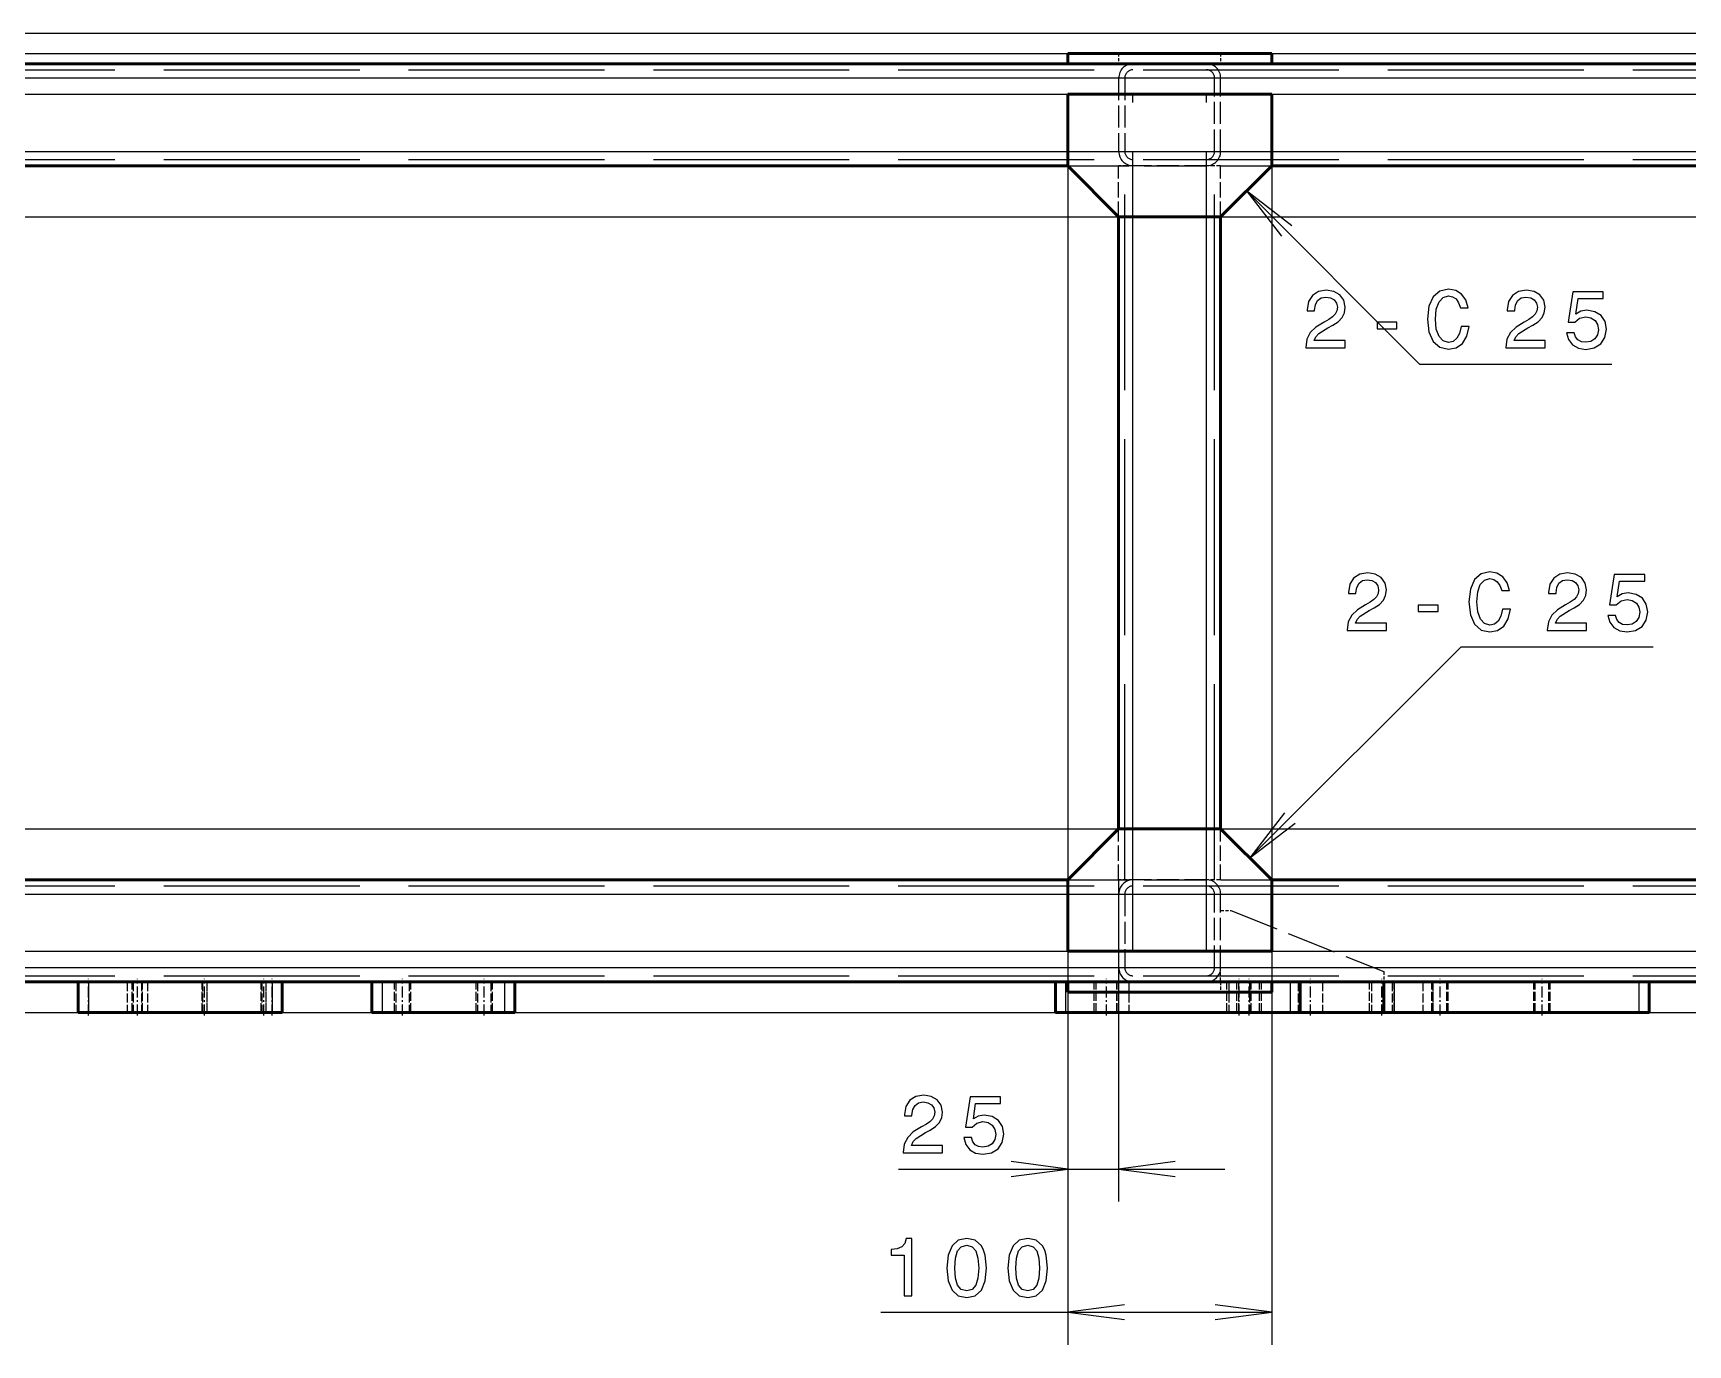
# Model space of a CAD drawing. Extents: x 0 to 1189, y 0 to 841.
# Drawn here: x 587.3 to 688.7, y 196.5 to 276.8 of the extents above; entities that cross this region are included whole.
import ezdxf

# ---------------------------------------------------------------- set-up
doc = ezdxf.new("R2010")
doc.units = 0
doc.linetypes.add('DASHDOT', pattern=[18.5, 12, -3, 0.5, -3])
doc.linetypes.add('DASHED', pattern=[15, 12, -3])

msp = doc.modelspace()

# ---------------------------------------------------------------- linework, layer by layer
at = {"color": 7, "lineweight": 25}
for p, q in [((206.92, 276.82), (779.74, 276.82)), ((198.79, 275.57), (770.06, 275.57)), ((206.92, 274.94), (762.58, 274.94)), ((189.42, 274.07), (754.42, 274.07)), ((198.79, 273.07), (762.58, 273.07)), ((198.79, 273.07), (788.86, 273.07)), ((563.79, 269.57), (650.67, 269.57)), ((650.67, 268.69), (650.67, 205.23)), ((650.67, 268.69), (650.67, 196.45)), ((663.17, 269.57), (745.04, 269.57)), ((663.17, 268.69), (663.17, 196.45)), ((661.63, 267.15), (672.23, 256.54)), ((195.67, 265.57), (788.86, 265.57)), ((654.67, 228.07), (654.67, 265.57)), ((659.17, 228.07), (659.17, 265.57)), ((672.23, 256.54), (684, 256.54)), ((661.83, 226.29), (674.77, 239.23)), ((674.77, 239.23), (686.54, 239.23)), ((195.67, 228.07), (798.81, 228.07)), ((563.71, 224.07), (650.67, 224.07)), ((653.79, 224.94), (653.79, 205.23)), ((663.17, 224.07), (745.04, 224.07)), ((198.79, 220.57), (778.04, 220.57)), ((198.79, 220.57), (798.81, 220.57)), ((189.42, 219.57), (754.42, 219.57)), ((189.42, 218.69), (788.4, 218.69)), ((590.67, 218.69), (590.67, 216.82)), ((601.92, 218.69), (601.92, 216.82)), ((608.67, 218.69), (608.67, 216.82)), ((616.17, 218.69), (616.17, 216.82)), ((650.54, 218.69), (650.54, 216.82)), ((664.29, 218.69), (664.29, 216.82)), ((670.67, 218.69), (670.67, 216.82)), ((685.67, 218.69), (685.67, 216.82)), ((226.54, 216.82), (788.4, 216.82)), ((640.31, 207.23), (660.29, 207.23)), ((639.23, 198.45), (663.17, 198.45))]:
    msp.add_line(p, q, dxfattribs=at)
at = {"color": 7, "lineweight": 50}
for p, q in [((207.54, 274.94), (740.04, 274.94)), ((650.67, 275.57), (650.67, 274.94)), ((663.17, 275.57), (650.67, 275.57)), ((663.17, 274.94), (650.67, 274.94)), ((663.17, 275.57), (663.17, 274.94)), ((650.67, 273.07), (663.17, 273.07)), ((650.67, 268.69), (650.67, 273.07)), ((663.17, 273.07), (663.17, 268.69)), ((563.79, 268.69), (650.67, 268.69)), ((653.79, 265.57), (650.67, 268.69)), ((663.17, 268.69), (660.04, 265.57)), ((663.17, 268.69), (745.04, 268.69)), ((653.79, 228.07), (653.79, 265.57)), ((660.04, 265.57), (653.79, 265.57)), ((660.04, 228.07), (660.04, 265.57)), ((650.67, 224.94), (653.79, 228.07)), ((653.79, 228.07), (660.04, 228.07)), ((660.04, 228.07), (663.17, 224.94)), ((563.71, 224.94), (650.67, 224.94)), ((650.67, 220.57), (650.67, 224.94)), ((663.17, 224.94), (745.04, 224.94)), ((663.17, 224.94), (663.17, 220.57)), ((663.17, 220.57), (650.67, 220.57)), ((457.54, 218.69), (753.54, 218.69)), ((590.67, 218.69), (590.04, 218.69)), ((590.04, 218.69), (590.04, 216.82)), ((601.92, 218.69), (590.67, 218.69)), ((602.54, 218.69), (601.92, 218.69)), ((602.54, 218.69), (602.54, 216.82)), ((608.04, 218.69), (608.04, 216.82)), ((616.79, 218.69), (616.79, 216.82)), ((649.92, 218.69), (649.92, 216.82)), ((650.67, 218.69), (650.67, 218.07)), ((663.17, 218.69), (650.67, 218.69)), ((663.17, 218.07), (650.67, 218.07)), ((663.17, 218.69), (663.17, 218.07)), ((664.92, 218.69), (664.92, 216.82)), ((670.04, 218.69), (670.04, 216.82)), ((686.29, 218.69), (686.29, 216.82)), ((590.67, 216.82), (590.04, 216.82)), ((601.92, 216.82), (590.67, 216.82)), ((602.54, 216.82), (601.92, 216.82)), ((608.67, 216.82), (608.04, 216.82)), ((616.17, 216.82), (608.67, 216.82)), ((616.79, 216.82), (616.17, 216.82)), ((650.54, 216.82), (649.92, 216.82)), ((664.29, 216.82), (650.54, 216.82)), ((664.92, 216.82), (664.29, 216.82)), ((670.04, 216.82), (664.92, 216.82)), ((670.67, 216.82), (670.04, 216.82)), ((685.67, 216.82), (670.67, 216.82)), ((686.29, 216.82), (685.67, 216.82))]:
    msp.add_line(p, q, dxfattribs=at)
at = {"color": 7, "linetype": 'DASHED', "lineweight": 25, "ltscale": 0.015625}
for p, q in [((653.79, 275.57), (653.79, 274.94)), ((653.79, 275.57), (653.79, 274.94)), ((653.79, 275.57), (653.79, 274.94)), ((653.79, 275.57), (653.79, 274.94)), ((660.04, 275.57), (660.04, 274.94)), ((660.04, 275.57), (660.04, 274.94)), ((660.04, 275.57), (660.04, 274.94)), ((660.04, 275.57), (660.04, 274.94)), ((660.04, 223.07), (660.67, 223.07)), ((670.04, 219.32), (670.04, 218.69)), ((653.79, 218.69), (653.79, 218.07)), ((653.79, 218.69), (653.79, 218.07)), ((653.79, 218.69), (653.79, 218.07)), ((653.79, 218.69), (653.79, 218.07)), ((660.04, 218.69), (660.04, 218.07)), ((660.04, 218.69), (660.04, 218.07)), ((660.04, 218.69), (660.04, 218.07)), ((660.04, 218.69), (660.04, 218.07))]:
    msp.add_line(p, q, dxfattribs=at)
at = {"color": 7, "linetype": 'DASHDOT', "lineweight": 25}
for p, q in [((132.92, 274.07), (810.92, 274.07)), ((654.67, 220.57), (654.67, 273.07)), ((659.17, 220.57), (659.17, 273.07)), ((132.92, 269.57), (810.92, 269.57)), ((132.92, 224.07), (810.92, 224.07)), ((132.92, 219.57), (810.92, 219.57))]:
    msp.add_line(p, q, dxfattribs=at)
at = {"color": 7, "linetype": 'DASHED', "lineweight": 25}
for p, q in [((189.42, 274.07), (754.42, 274.07)), ((189.79, 274.07), (754.04, 274.07)), ((189.79, 274.07), (754.04, 274.07)), ((190.29, 274.57), (753.54, 274.57)), ((195.29, 274.07), (748.54, 274.07)), ((195.29, 274.07), (748.54, 274.07)), ((195.67, 274.07), (748.17, 274.07)), ((195.67, 274.07), (748.17, 274.07)), ((195.67, 274.07), (748.17, 274.07)), ((195.67, 274.07), (748.17, 274.07)), ((195.67, 274.07), (748.17, 274.07)), ((195.67, 274.07), (748.17, 274.07)), ((189.42, 269.57), (754.42, 269.57)), ((189.79, 269.57), (754.04, 269.57)), ((189.79, 269.57), (754.04, 269.57)), ((190.29, 269.07), (753.54, 269.07)), ((195.29, 269.57), (748.54, 269.57)), ((195.29, 269.57), (748.54, 269.57)), ((195.67, 269.57), (748.17, 269.57)), ((195.67, 269.57), (748.17, 269.57)), ((195.67, 269.57), (748.17, 269.57)), ((195.67, 269.57), (748.17, 269.57)), ((195.67, 269.57), (748.17, 269.57)), ((195.67, 269.57), (748.17, 269.57)), ((654.17, 224.94), (654.17, 268.69)), ((654.67, 224.94), (654.67, 268.69)), ((654.67, 224.94), (654.67, 268.69)), ((654.67, 224.94), (654.67, 268.69)), ((659.17, 224.94), (659.17, 268.69)), ((659.17, 224.94), (659.17, 268.69)), ((659.17, 224.94), (659.17, 268.69)), ((659.67, 224.94), (659.67, 268.69)), ((189.42, 224.07), (754.42, 224.07)), ((189.79, 224.07), (754.04, 224.07)), ((189.79, 224.07), (754.04, 224.07)), ((190.29, 224.57), (753.54, 224.57)), ((195.29, 224.07), (748.54, 224.07)), ((195.29, 224.07), (748.54, 224.07)), ((195.67, 224.07), (748.17, 224.07)), ((195.67, 224.07), (748.17, 224.07)), ((195.67, 224.07), (748.17, 224.07)), ((195.67, 224.07), (748.17, 224.07)), ((195.67, 224.07), (748.17, 224.07)), ((195.67, 224.07), (748.17, 224.07)), ((189.42, 219.57), (754.42, 219.57)), ((189.79, 219.57), (754.04, 219.57)), ((189.79, 219.57), (754.04, 219.57)), ((190.29, 219.07), (753.54, 219.07)), ((195.29, 219.57), (748.54, 219.57)), ((195.29, 219.57), (748.54, 219.57)), ((195.67, 219.57), (748.17, 219.57)), ((195.67, 219.57), (748.17, 219.57)), ((195.67, 219.57), (748.17, 219.57)), ((195.67, 219.57), (748.17, 219.57)), ((195.67, 219.57), (748.17, 219.57)), ((195.67, 219.57), (748.17, 219.57))]:
    msp.add_line(p, q, dxfattribs=at)
at = {"color": 7, "linetype": 'DASHED', "lineweight": 25, "ltscale": 0.1125}
for p, q in [((653.79, 274.07), (653.79, 269.57)), ((654.17, 274.07), (654.17, 269.57)), ((659.67, 269.57), (659.67, 274.07)), ((660.04, 269.57), (660.04, 274.07)), ((659.17, 268.69), (654.67, 268.69)), ((653.79, 224.07), (653.79, 219.57)), ((654.17, 224.07), (654.17, 219.57)), ((659.17, 224.94), (654.67, 224.94)), ((659.67, 219.57), (659.67, 224.07)), ((660.04, 219.57), (660.04, 224.07))]:
    msp.add_line(p, q, dxfattribs=at)
at = {"color": 7, "linetype": 'DASHED', "lineweight": 25, "ltscale": 0.3125}
for p, q in [((650.67, 269.57), (663.17, 269.57)), ((650.67, 268.69), (663.17, 268.69)), ((650.67, 224.94), (663.17, 224.94)), ((650.67, 224.07), (663.17, 224.07))]:
    msp.add_line(p, q, dxfattribs=at)
at = {"color": 7, "linetype": 'DASHED', "lineweight": 25, "ltscale": 0.078125}
for p, q in [((653.79, 265.57), (653.79, 268.69)), ((654.67, 265.57), (654.67, 268.69)), ((659.17, 265.57), (659.17, 268.69)), ((660.04, 265.57), (660.04, 268.69)), ((653.79, 224.94), (653.79, 228.07)), ((654.67, 224.94), (654.67, 228.07)), ((659.17, 224.94), (659.17, 228.07)), ((660.04, 224.94), (660.04, 228.07))]:
    msp.add_line(p, q, dxfattribs=at)
at = {"color": 7, "linetype": 'DASHED', "lineweight": 25, "ltscale": 0.021875}
for p, q in [((654.67, 268.69), (653.79, 268.69)), ((660.04, 268.69), (659.17, 268.69)), ((654.67, 224.94), (653.79, 224.94)), ((660.04, 224.94), (659.17, 224.94))]:
    msp.add_line(p, q, dxfattribs=at)
at = {"color": 7, "linetype": 'DASHED', "lineweight": 25, "ltscale": 0.25243}
msp.add_line((660.67, 223.07), (670.04, 219.32), dxfattribs=at)
at = {"color": 7, "linetype": 'DASHED', "lineweight": 25, "ltscale": 0.021871}
msp.add_line((660.04, 218.69), (660.04, 219.57), dxfattribs=at)
at = {"color": 7, "linetype": 'DASHDOT', "lineweight": 25, "ltscale": 0.05625}
for p, q in [((590.67, 216.63), (590.67, 218.88)), ((593.67, 216.63), (593.67, 218.88)), ((597.79, 216.63), (597.79, 218.88)), ((601.42, 216.63), (601.42, 218.88)), ((601.92, 216.63), (601.92, 218.88)), ((609.92, 216.63), (609.92, 218.88)), ((614.92, 216.63), (614.92, 218.88)), ((653.04, 216.63), (653.04, 218.88)), ((661.17, 216.63), (661.17, 218.88)), ((661.79, 216.63), (661.79, 218.88)), ((665.54, 216.63), (665.54, 218.88)), ((669.92, 216.63), (669.92, 218.88)), ((673.48, 216.63), (673.48, 218.88)), ((679.73, 216.63), (679.73, 218.88))]:
    msp.add_line(p, q, dxfattribs=at)
at = {"color": 7, "linetype": 'DASHED', "lineweight": 25, "ltscale": 0.046875}
for p, q in [((590.67, 218.69), (590.67, 216.82)), ((593.04, 218.69), (593.04, 216.82)), ((593.36, 216.82), (593.36, 218.69)), ((593.36, 216.82), (593.36, 218.69)), ((593.36, 216.82), (593.36, 218.69)), ((593.36, 216.82), (593.36, 218.69)), ((593.41, 218.69), (593.41, 216.82)), ((593.41, 218.69), (593.41, 216.82)), ((593.93, 218.69), (593.93, 216.82)), ((593.93, 218.69), (593.93, 216.82)), ((593.98, 216.82), (593.98, 218.69)), ((593.98, 216.82), (593.98, 218.69)), ((593.98, 216.82), (593.98, 218.69)), ((593.98, 216.82), (593.98, 218.69)), ((594.29, 218.69), (594.29, 216.82)), ((597.64, 216.82), (597.64, 218.69)), ((597.64, 216.82), (597.64, 218.69)), ((597.64, 216.82), (597.64, 218.69)), ((597.64, 216.82), (597.64, 218.69)), ((597.67, 218.69), (597.67, 216.82)), ((597.67, 218.69), (597.67, 216.82)), ((597.92, 218.69), (597.92, 216.82)), ((597.92, 218.69), (597.92, 216.82)), ((597.95, 216.82), (597.95, 218.69)), ((597.95, 216.82), (597.95, 218.69)), ((597.95, 216.82), (597.95, 218.69)), ((597.95, 216.82), (597.95, 218.69)), ((601.26, 216.82), (601.26, 218.69)), ((601.26, 216.82), (601.26, 218.69)), ((601.26, 216.82), (601.26, 218.69)), ((601.26, 216.82), (601.26, 218.69)), ((601.29, 218.69), (601.29, 216.82)), ((601.29, 218.69), (601.29, 216.82)), ((601.54, 218.69), (601.54, 216.82)), ((601.54, 218.69), (601.54, 216.82)), ((601.57, 216.82), (601.57, 218.69)), ((601.57, 216.82), (601.57, 218.69)), ((601.57, 216.82), (601.57, 218.69)), ((601.57, 216.82), (601.57, 218.69)), ((601.92, 218.69), (601.92, 216.82)), ((608.67, 218.69), (608.67, 216.82)), ((609.42, 216.82), (609.42, 218.69)), ((609.42, 216.82), (609.42, 218.69)), ((609.5, 218.69), (609.5, 216.82)), ((609.5, 218.69), (609.5, 216.82)), ((610.33, 218.69), (610.33, 216.82)), ((610.33, 218.69), (610.33, 216.82)), ((610.42, 216.82), (610.42, 218.69)), ((610.42, 216.82), (610.42, 218.69)), ((614.42, 216.82), (614.42, 218.69)), ((614.42, 216.82), (614.42, 218.69)), ((614.5, 218.69), (614.5, 216.82)), ((614.5, 218.69), (614.5, 216.82)), ((615.33, 218.69), (615.33, 216.82)), ((615.33, 218.69), (615.33, 216.82)), ((615.42, 216.82), (615.42, 218.69)), ((615.42, 216.82), (615.42, 218.69)), ((616.17, 218.69), (616.17, 216.82)), ((650.54, 218.69), (650.54, 216.82)), ((652.29, 216.82), (652.29, 218.69)), ((652.29, 216.82), (652.29, 218.69)), ((652.29, 216.82), (652.29, 218.69)), ((652.41, 216.82), (652.41, 218.69)), ((652.41, 216.82), (652.41, 218.69)), ((653.68, 216.82), (653.68, 218.69)), ((653.68, 216.82), (653.68, 218.69)), ((653.79, 216.82), (653.79, 218.69)), ((653.79, 216.82), (653.79, 218.69)), ((653.79, 216.82), (653.79, 218.69)), ((653.79, 218.69), (653.79, 216.82)), ((654.42, 218.69), (654.42, 216.82)), ((654.42, 218.69), (654.42, 216.82)), ((660.42, 216.82), (660.42, 218.69)), ((660.42, 216.82), (660.42, 218.69)), ((660.54, 218.69), (660.54, 216.82)), ((660.54, 218.69), (660.54, 216.82)), ((661.04, 216.82), (661.04, 218.69)), ((661.04, 216.82), (661.04, 218.69)), ((661.04, 216.82), (661.04, 218.69)), ((661.16, 216.82), (661.16, 218.69)), ((661.16, 216.82), (661.16, 218.69)), ((661.8, 218.69), (661.8, 216.82)), ((661.8, 218.69), (661.8, 216.82)), ((661.92, 216.82), (661.92, 218.69)), ((661.92, 216.82), (661.92, 218.69)), ((662.43, 216.82), (662.43, 218.69)), ((662.43, 216.82), (662.43, 218.69)), ((662.54, 216.82), (662.54, 218.69)), ((662.54, 216.82), (662.54, 218.69)), ((662.54, 216.82), (662.54, 218.69)), ((664.29, 218.69), (664.29, 216.82)), ((664.79, 218.69), (664.79, 216.82)), ((664.79, 218.69), (664.79, 216.82)), ((666.29, 218.69), (666.29, 216.82)), ((666.29, 218.69), (666.29, 216.82)), ((669.17, 216.82), (669.17, 218.69)), ((669.17, 216.82), (669.17, 218.69)), ((669.29, 218.69), (669.29, 216.82)), ((669.29, 218.69), (669.29, 216.82)), ((670.55, 218.69), (670.55, 216.82)), ((670.55, 218.69), (670.55, 216.82)), ((670.67, 216.82), (670.67, 218.69)), ((670.67, 216.82), (670.67, 218.69)), ((670.67, 218.69), (670.67, 216.82)), ((672.42, 218.69), (672.42, 216.82)), ((672.42, 218.69), (672.42, 216.82)), ((672.98, 216.82), (672.98, 218.69)), ((672.98, 216.82), (672.98, 218.69)), ((673.04, 218.69), (673.04, 216.82)), ((673.07, 216.82), (673.07, 218.69)), ((673.07, 216.82), (673.07, 218.69)), ((673.9, 216.82), (673.9, 218.69)), ((673.9, 216.82), (673.9, 218.69)), ((673.98, 216.82), (673.98, 218.69)), ((673.98, 216.82), (673.98, 218.69)), ((679.23, 216.82), (679.23, 218.69)), ((679.23, 216.82), (679.23, 218.69)), ((679.32, 216.82), (679.32, 218.69)), ((679.32, 216.82), (679.32, 218.69)), ((680.15, 216.82), (680.15, 218.69)), ((680.15, 216.82), (680.15, 218.69)), ((680.23, 216.82), (680.23, 218.69)), ((680.23, 216.82), (680.23, 218.69)), ((685.67, 218.69), (685.67, 216.82))]:
    msp.add_line(p, q, dxfattribs=at)
at = {"color": 7, "lineweight": 25}
for points in [[(664.4, 265.02), (661.63, 267.15), (663.76, 264.37)], [(663.96, 229.06), (661.83, 226.29), (664.6, 228.42)], [(647.2, 206.78), (650.67, 207.23), (647.2, 207.69)], [(657.26, 207.69), (653.79, 207.23), (657.26, 206.78)], [(654.14, 198.91), (650.67, 198.45), (654.14, 198)], [(659.7, 198), (663.17, 198.45), (659.7, 198.91)]]:
    msp.add_lwpolyline(points, dxfattribs=at)
for points in [[(665.26, 257.54), (667.67, 257.54), (667.67, 257.98), (665.77, 257.98), (665.87, 258.22), (666.05, 258.41), (666.61, 258.77), (666.91, 258.92), (667.24, 259.14), (667.48, 259.39), (667.62, 259.69), (667.67, 260.03), (667.58, 260.45), (667.34, 260.78), (666.98, 260.99), (666.51, 261.07), (666.03, 260.98), (665.66, 260.75), (665.42, 260.37), (665.34, 259.87), (665.34, 259.8), (665.8, 259.8), (665.8, 259.84), (665.85, 260.18), (665.98, 260.43), (666.2, 260.6), (666.49, 260.65), (666.78, 260.6), (667, 260.47), (667.14, 260.28), (667.19, 260.03), (667.15, 259.8), (667.06, 259.6), (666.9, 259.43), (666.67, 259.28), (666.38, 259.12), (665.88, 258.81), (665.53, 258.47), (665.33, 258.07), (665.26, 257.56)], [(674.78, 258.85), (674.68, 258.42), (674.51, 258.12), (674.28, 257.93), (674.01, 257.87), (673.68, 257.96), (673.42, 258.24), (673.25, 258.68), (673.2, 259.29), (673.25, 259.9), (673.42, 260.35), (673.68, 260.63), (674.01, 260.72), (674.25, 260.67), (674.46, 260.53), (674.62, 260.3), (674.73, 259.99), (675.21, 259.99), (675.06, 260.47), (674.8, 260.83), (674.44, 261.06), (674.01, 261.14), (673.47, 261.01), (673.07, 260.66), (672.8, 260.08), (672.71, 259.29), (672.8, 258.51), (673.07, 257.93), (673.47, 257.57), (674.01, 257.45), (674.48, 257.54), (674.86, 257.81), (675.12, 258.25), (675.27, 258.85)], [(677.52, 257.54), (679.92, 257.54), (679.92, 257.98), (678.02, 257.98), (678.13, 258.22), (678.31, 258.41), (678.87, 258.77), (679.17, 258.92), (679.5, 259.14), (679.74, 259.39), (679.87, 259.69), (679.92, 260.03), (679.84, 260.45), (679.6, 260.78), (679.24, 260.99), (678.77, 261.07), (678.29, 260.98), (677.92, 260.75), (677.68, 260.37), (677.6, 259.87), (677.6, 259.8), (678.06, 259.8), (678.06, 259.84), (678.1, 260.18), (678.24, 260.43), (678.46, 260.6), (678.74, 260.65), (679.04, 260.6), (679.25, 260.47), (679.4, 260.28), (679.45, 260.03), (679.41, 259.8), (679.31, 259.6), (679.15, 259.43), (678.93, 259.28), (678.63, 259.12), (678.14, 258.81), (677.79, 258.47), (677.58, 258.07), (677.52, 257.56)], [(681.24, 258.46), (681.35, 258.04), (681.59, 257.72), (681.96, 257.52), (682.42, 257.44), (682.93, 257.53), (683.33, 257.78), (683.58, 258.17), (683.68, 258.68), (683.59, 259.15), (683.35, 259.52), (682.97, 259.75), (682.48, 259.84), (682.1, 259.78), (681.81, 259.61), (681.95, 260.56), (683.48, 260.56), (683.48, 260.97), (681.61, 260.97), (681.34, 259.11), (681.74, 259.11), (682.03, 259.35), (682.41, 259.44), (682.73, 259.38), (682.98, 259.22), (683.13, 258.97), (683.19, 258.65), (683.13, 258.34), (682.97, 258.09), (682.72, 257.93), (682.41, 257.88), (682.14, 257.91), (681.93, 258.03), (681.78, 258.21), (681.7, 258.46)], [(669.62, 258.7), (670.84, 258.7), (670.84, 259.1), (669.62, 259.1)], [(667.79, 240.23), (670.2, 240.23), (670.2, 240.66), (668.3, 240.66), (668.4, 240.9), (668.59, 241.09), (669.15, 241.45), (669.44, 241.6), (669.78, 241.82), (670.01, 242.07), (670.15, 242.37), (670.2, 242.71), (670.11, 243.13), (669.88, 243.46), (669.51, 243.68), (669.05, 243.75), (668.56, 243.67), (668.19, 243.43), (667.96, 243.05), (667.88, 242.55), (667.88, 242.48), (668.33, 242.48), (668.33, 242.52), (668.38, 242.86), (668.52, 243.12), (668.73, 243.28), (669.02, 243.33), (669.31, 243.28), (669.53, 243.16), (669.67, 242.96), (669.72, 242.71), (669.69, 242.48), (669.59, 242.28), (669.43, 242.11), (669.21, 241.96), (668.91, 241.8), (668.42, 241.49), (668.07, 241.15), (667.86, 240.75), (667.79, 240.24)], [(677.31, 241.53), (677.21, 241.1), (677.05, 240.8), (676.82, 240.61), (676.54, 240.55), (676.21, 240.64), (675.96, 240.92), (675.79, 241.36), (675.73, 241.98), (675.79, 242.59), (675.95, 243.03), (676.21, 243.31), (676.54, 243.4), (676.78, 243.35), (676.99, 243.21), (677.15, 242.98), (677.26, 242.67), (677.74, 242.67), (677.59, 243.15), (677.33, 243.51), (676.97, 243.74), (676.54, 243.82), (676.01, 243.7), (675.6, 243.34), (675.34, 242.76), (675.25, 241.98), (675.34, 241.19), (675.6, 240.61), (676.01, 240.25), (676.54, 240.13), (677.01, 240.23), (677.39, 240.49), (677.66, 240.93), (677.8, 241.53)], [(680.05, 240.23), (682.46, 240.23), (682.46, 240.66), (680.56, 240.66), (680.66, 240.9), (680.84, 241.09), (681.4, 241.45), (681.7, 241.6), (682.03, 241.82), (682.27, 242.07), (682.41, 242.37), (682.46, 242.71), (682.37, 243.13), (682.14, 243.46), (681.77, 243.68), (681.3, 243.75), (680.82, 243.67), (680.45, 243.43), (680.21, 243.05), (680.13, 242.55), (680.13, 242.48), (680.59, 242.48), (680.59, 242.52), (680.64, 242.86), (680.77, 243.12), (680.99, 243.28), (681.28, 243.33), (681.57, 243.28), (681.79, 243.16), (681.93, 242.96), (681.98, 242.71), (681.94, 242.48), (681.85, 242.28), (681.69, 242.11), (681.46, 241.96), (681.17, 241.8), (680.67, 241.49), (680.33, 241.15), (680.12, 240.75), (680.05, 240.24)], [(683.77, 241.14), (683.88, 240.73), (684.13, 240.4), (684.49, 240.2), (684.95, 240.13), (685.46, 240.22), (685.86, 240.46), (686.11, 240.86), (686.21, 241.36), (686.12, 241.83), (685.88, 242.2), (685.5, 242.43), (685.01, 242.52), (684.64, 242.46), (684.34, 242.29), (684.48, 243.24), (686.02, 243.24), (686.02, 243.65), (684.15, 243.65), (683.87, 241.79), (684.27, 241.79), (684.57, 242.03), (684.94, 242.12), (685.26, 242.06), (685.51, 241.9), (685.66, 241.65), (685.72, 241.34), (685.66, 241.02), (685.5, 240.77), (685.26, 240.61), (684.94, 240.56), (684.67, 240.59), (684.46, 240.71), (684.31, 240.89), (684.24, 241.14)], [(672.15, 241.38), (673.37, 241.38), (673.37, 241.78), (672.15, 241.78)], [(640.59, 208.23), (643, 208.23), (643, 208.67), (641.1, 208.67), (641.2, 208.91), (641.39, 209.1), (641.95, 209.46), (642.24, 209.61), (642.58, 209.83), (642.81, 210.08), (642.95, 210.38), (643, 210.72), (642.91, 211.14), (642.68, 211.47), (642.31, 211.68), (641.85, 211.76), (641.36, 211.67), (640.99, 211.44), (640.76, 211.06), (640.68, 210.56), (640.68, 210.49), (641.13, 210.49), (641.13, 210.53), (641.18, 210.87), (641.32, 211.12), (641.53, 211.29), (641.82, 211.34), (642.11, 211.29), (642.33, 211.16), (642.47, 210.97), (642.52, 210.72), (642.49, 210.49), (642.39, 210.29), (642.23, 210.12), (642.01, 209.97), (641.71, 209.81), (641.21, 209.5), (640.87, 209.16), (640.66, 208.76), (640.59, 208.25)], [(644.31, 209.15), (644.42, 208.73), (644.67, 208.41), (645.03, 208.21), (645.5, 208.13), (646, 208.22), (646.4, 208.47), (646.66, 208.86), (646.75, 209.37), (646.67, 209.84), (646.42, 210.21), (646.05, 210.44), (645.56, 210.53), (645.18, 210.47), (644.89, 210.3), (645.03, 211.25), (646.56, 211.25), (646.56, 211.66), (644.69, 211.66), (644.41, 209.8), (644.81, 209.8), (645.11, 210.04), (645.48, 210.13), (645.8, 210.07), (646.05, 209.91), (646.21, 209.66), (646.26, 209.34), (646.21, 209.03), (646.05, 208.78), (645.8, 208.62), (645.48, 208.57), (645.21, 208.6), (645.01, 208.72), (644.86, 208.9), (644.78, 209.15)], [(640.66, 199.45), (641.12, 199.45), (641.12, 202.98), (640.78, 202.98), (640.69, 202.67), (640.51, 202.46), (640.23, 202.34), (639.85, 202.3), (639.85, 201.95), (640.66, 201.95)], [(643.27, 201.16), (643.35, 200.37), (643.59, 199.81), (643.96, 199.46), (644.49, 199.35), (645.01, 199.46), (645.39, 199.81), (645.62, 200.37), (645.7, 201.16), (645.62, 201.95), (645.52, 202.26), (645.39, 202.52), (645.01, 202.86), (644.49, 202.98), (643.96, 202.86), (643.59, 202.52), (643.35, 201.95)], [(647.01, 201.16), (647.09, 200.37), (647.32, 199.81), (647.7, 199.46), (648.22, 199.35), (648.74, 199.46), (649.12, 199.81), (649.35, 200.37), (649.44, 201.16), (649.35, 201.95), (649.26, 202.26), (649.12, 202.52), (648.74, 202.86), (648.22, 202.98), (647.7, 202.86), (647.32, 202.52), (647.09, 201.95)], [(643.76, 201.16), (643.8, 201.77), (643.92, 202.21), (644.15, 202.47), (644.49, 202.56), (644.82, 202.47), (645.05, 202.21), (645.17, 201.77), (645.22, 201.16), (645.17, 200.55), (645.05, 200.11), (644.82, 199.85), (644.49, 199.77), (644.15, 199.85), (643.92, 200.11), (643.8, 200.55)], [(647.49, 201.16), (647.53, 201.77), (647.66, 202.21), (647.89, 202.47), (648.22, 202.56), (648.56, 202.47), (648.78, 202.21), (648.91, 201.77), (648.95, 201.16), (648.91, 200.55), (648.78, 200.11), (648.56, 199.85), (648.22, 199.77), (647.89, 199.85), (647.66, 200.11), (647.53, 200.55)]]:
    msp.add_lwpolyline(points, close=True, dxfattribs=at)
at = {"color": 7, "linetype": 'DASHED', "lineweight": 25}
for centre, radius, start, end in [((654.67, 274.07), 0.875, 90, 180), ((659.17, 274.07), 0.875, 360, 90), ((654.67, 274.07), 0.5, 90, 180), ((659.17, 274.07), 0.5, 0, 90), ((654.67, 269.57), 0.875, 180, 270), ((654.67, 269.57), 0.5, 180, 270), ((659.17, 269.57), 0.875, 270, 360), ((659.17, 269.57), 0.5, 270, 360), ((654.67, 224.07), 0.875, 90, 180), ((654.67, 224.07), 0.5, 90, 180), ((659.17, 224.07), 0.875, 360, 90), ((659.17, 224.07), 0.5, 0, 90), ((654.67, 219.57), 0.875, 180, 270), ((654.67, 219.57), 0.5, 180, 270), ((659.17, 219.57), 0.875, 270, 360), ((659.17, 219.57), 0.5, 270, 360)]:
    msp.add_arc(centre, radius, start, end, dxfattribs=at)

doc.saveas('drawing.dxf')
